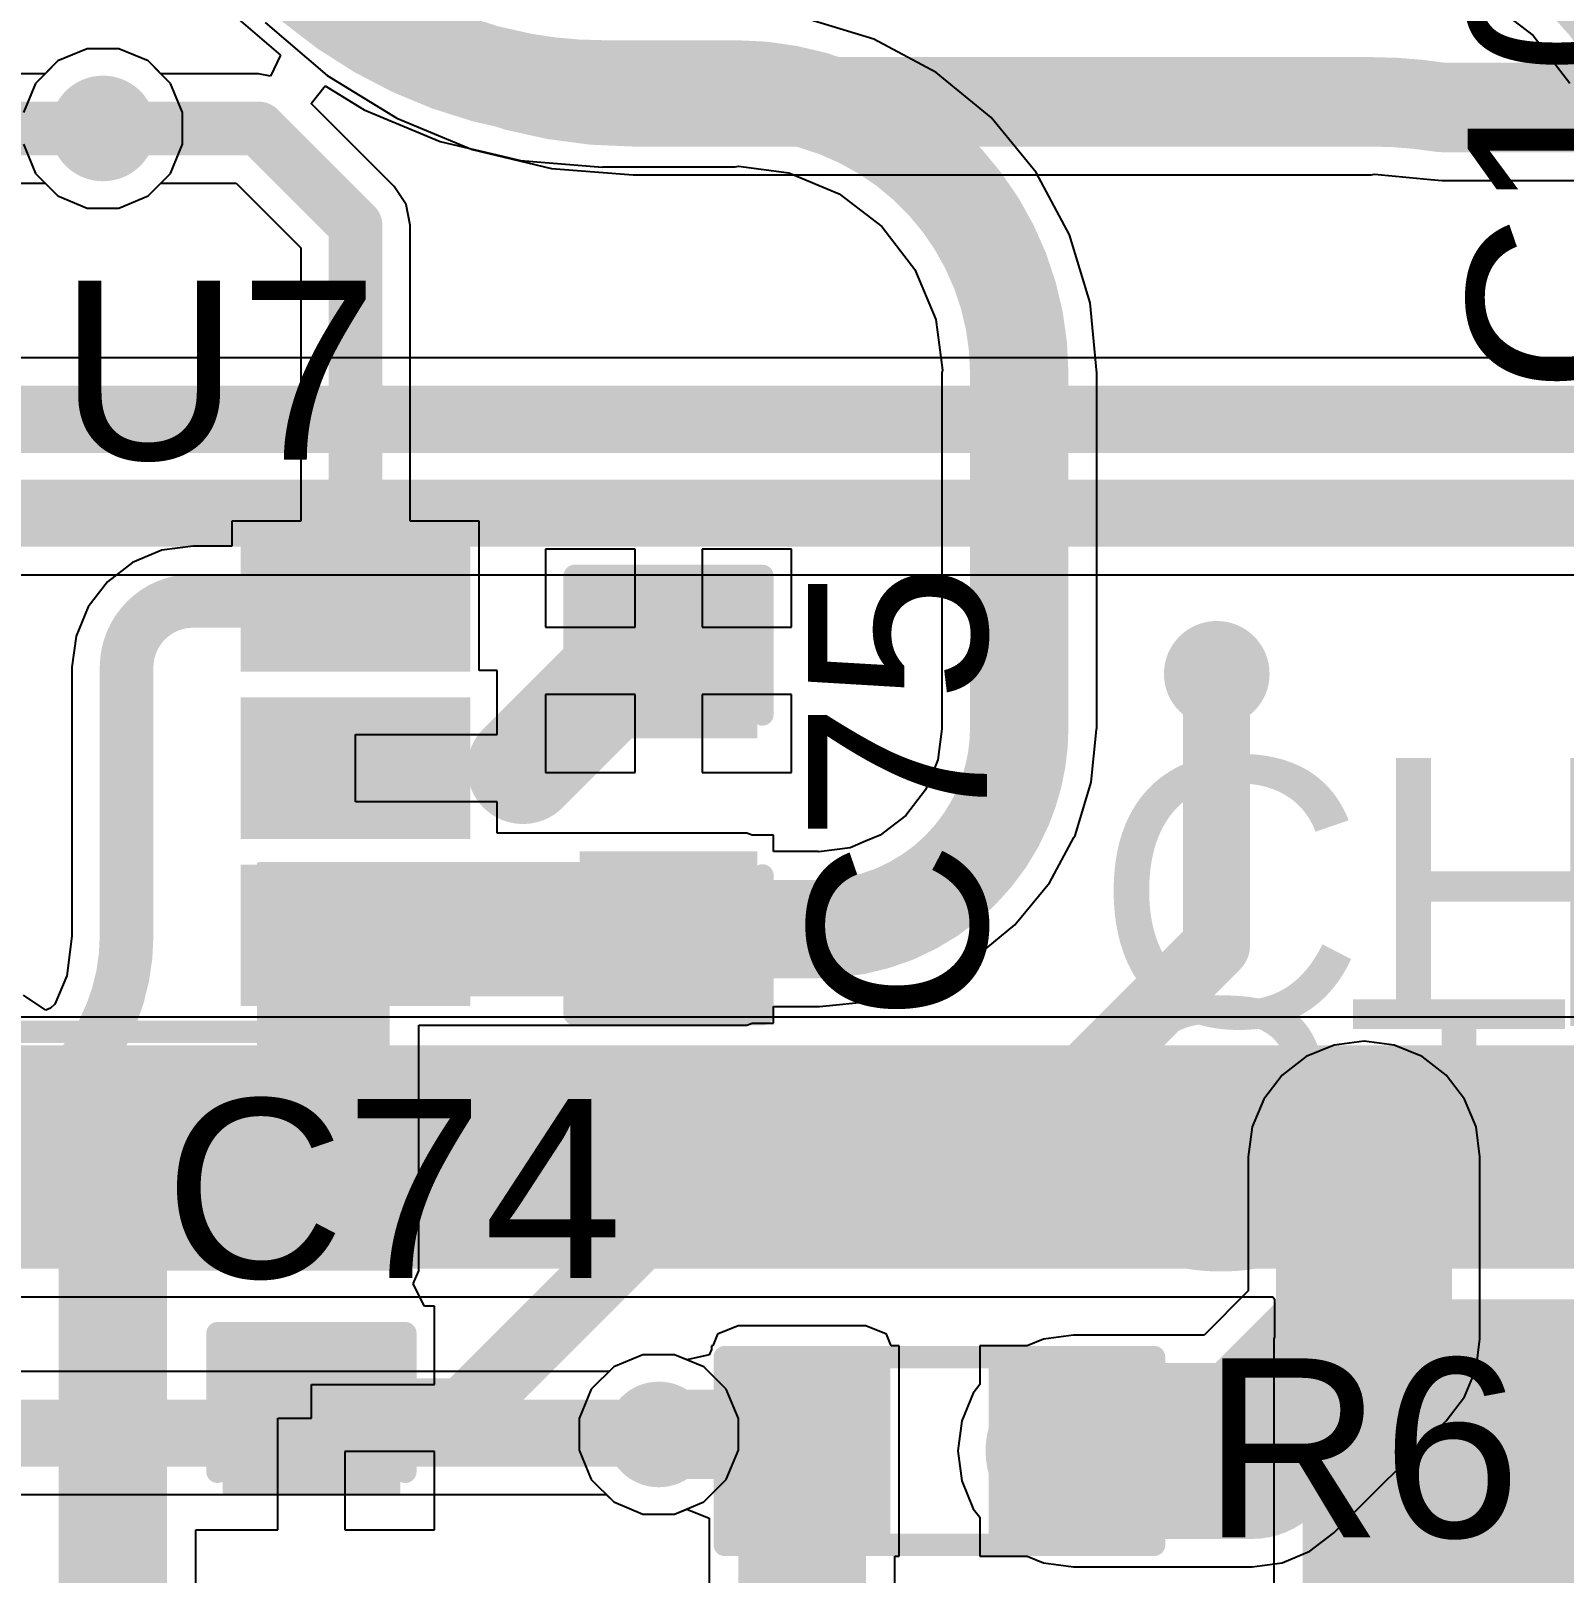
# Model space of a CAD drawing. Header units: millimetres. Extents: x -0.21 to 2.41, y -2.08 to 4.57.
# Drawn here: x 1.2369 to 1.5797, y -1.0121 to -0.6672 of the extents above; entities that cross this region are included whole.
import ezdxf

# ---------------------------------------------------------------- set-up
doc = ezdxf.new("R2010")
doc.units = ezdxf.units.MM
doc.header["$MEASUREMENT"] = 0
for name, color, linetype in [('BottomLayer', 5, 'Continuous'), ('TopLayer', 1, 'Continuous'), ('TopOverlay', 2, 'Continuous'), ('TopPaste', 8, 'Continuous'), ('TopSolder', 216, 'Continuous'), ('ViaHoleLayer', 16, 'Continuous')]:
    doc.layers.add(name, color=color, linetype=linetype)
doc.styles.add('Arial', font='', dxfattribs={"height": 0.2})
doc.styles.get('Arial').set_extended_font_data('Arial')

# ---------------------------------------------------------------- blocks, each defined once
blk = doc.blocks.new('R___0603_56')
at = {"layer": 'TopLayer'}
for points in [[(-0.0150001, 0.0174999), (-0.0150001, -0.0175001), (-0.0450001, -0.0175001), (-0.0450001, 0.0174999)], [(0.0450001, 0.0175001), (0.0450001, -0.0174999), (0.0150001, -0.0174999), (0.0150001, 0.0175001)]]:
    blk.add_hatch(color=1, dxfattribs=at).paths.add_polyline_path(points)
at = {"layer": 'TopPaste'}
for points in [[(-0.0150001, 0.0174999), (-0.0150001, -0.0175001), (-0.0450001, -0.0175001), (-0.0450001, 0.0174999)], [(0.0450001, 0.0175001), (0.0450001, -0.0174999), (0.0150001, -0.0174999), (0.0150001, 0.0175001)]]:
    blk.add_hatch(color=8, dxfattribs=at).paths.add_polyline_path(points)
at = {"layer": 'TopSolder'}
for points in [[(-0.0110001, 0.0214999), (-0.0110001, -0.0215001), (-0.0490001, -0.0215001), (-0.0490001, 0.0214999)], [(0.0490001, 0.0215001), (0.0490001, -0.0214999), (0.0110001, -0.0214999), (0.0110001, 0.0215001)]]:
    blk.add_hatch(color=216, dxfattribs=at).paths.add_polyline_path(points)
at = {"layer": 'TopOverlay', "const_width": 0.005}
for points in [[(-0.0479999, -0.021), (-0.048, 0.021)], [(0.0479999, 0.021), (-0.048, 0.021)], [(0.048, -0.021), (0.0479999, 0.021)], [(0.048, -0.021), (-0.0479999, -0.021)]]:
    blk.add_lwpolyline(points, dxfattribs=at)
at = {"layer": 'TopOverlay', "const_width": 0.0025}
for points in [[(-0.04925, 0.021, 1), (-0.04675, 0.021, 1)], [(-0.04925, 0.021, 1), (-0.04675, 0.021, 1)], [(0.0467499, 0.021, 1), (0.0492499, 0.021, 1)], [(0.0467499, 0.021, 1), (0.0492499, 0.021, 1)], [(-0.0492499, -0.021, 1), (-0.0467499, -0.021, 1)], [(-0.0492499, -0.021, 1), (-0.0467499, -0.021, 1)], [(0.04675, -0.021, 1), (0.04925, -0.021, 1)], [(0.04675, -0.021, 1), (0.04925, -0.021, 1)]]:
    blk.add_lwpolyline(points, format="xyb", close=True, dxfattribs=at)
blk = doc.blocks.new('SOT_23_5_76')
at = {"layer": 'TopLayer'}
for points in [[(-0.07283465, 0.0492126), (-0.02952755, 0.0492126), (-0.02952755, 0.0255906), (-0.07283465, 0.0255906)], [(0.02952755, 0.0492126), (0.07283465, 0.0492126), (0.07283465, 0.0255906), (0.02952755, 0.0255906)], [(-0.07283465, 0.011811), (-0.02952755, 0.011811), (-0.02952755, -0.011811), (-0.07283465, -0.011811)], [(-0.07283465, -0.0255906), (-0.02952755, -0.0255906), (-0.02952755, -0.0492126), (-0.07283465, -0.0492126)], [(0.02952755, -0.0255906), (0.07283465, -0.0255906), (0.07283465, -0.0492126), (0.02952755, -0.0492126)]]:
    blk.add_hatch(color=1, dxfattribs=at).paths.add_polyline_path(points)
at = {"layer": 'TopPaste'}
for points in [[(-0.07283465, 0.0492126), (-0.02952755, 0.0492126), (-0.02952755, 0.0255906), (-0.07283465, 0.0255906)], [(0.02952755, 0.0492126), (0.07283465, 0.0492126), (0.07283465, 0.0255906), (0.02952755, 0.0255906)], [(-0.07283465, 0.011811), (-0.02952755, 0.011811), (-0.02952755, -0.011811), (-0.07283465, -0.011811)], [(-0.07283465, -0.0255906), (-0.02952755, -0.0255906), (-0.02952755, -0.0492126), (-0.07283465, -0.0492126)], [(0.02952755, -0.0255906), (0.07283465, -0.0255906), (0.07283465, -0.0492126), (0.02952755, -0.0492126)]]:
    blk.add_hatch(color=8, dxfattribs=at).paths.add_polyline_path(points)
at = {"layer": 'TopSolder'}
for points in [[(-0.07683465, 0.0532126), (-0.02552755, 0.0532126), (-0.02552755, 0.0215906), (-0.07683465, 0.0215906)], [(0.02552755, 0.0532126), (0.07683465, 0.0532126), (0.07683465, 0.0215906), (0.02552755, 0.0215906)], [(-0.07683465, 0.015811), (-0.02552755, 0.015811), (-0.02552755, -0.015811), (-0.07683465, -0.015811)], [(-0.07683465, -0.0215906), (-0.02552755, -0.0215906), (-0.02552755, -0.0532126), (-0.07683465, -0.0532126)], [(0.02552755, -0.0215906), (0.07683465, -0.0215906), (0.07683465, -0.0532126), (0.02552755, -0.0532126)]]:
    blk.add_hatch(color=216, dxfattribs=at).paths.add_polyline_path(points)
at = {"layer": 'TopOverlay', "const_width": 0.005}
for points in [[(0.0343936, 0.059), (-0.0346064, 0.059)], [(-0.0346064, 0.059), (-0.0346064, 0.055063)], [(0.0343936, 0.059), (0.0343936, 0.055063)], [(-0.079, 0.037), (-0.084, 0.042)], [(-0.084, 0.042), (-0.084, 0.032)], [(-0.079, 0.037), (-0.084, 0.032)], [(0.0346457, 0.0173228), (0.0346457, -0.0164567)], [(-0.0346064, -0.055063), (-0.0346064, -0.059)], [(0.0343936, -0.055063), (0.0343936, -0.059)], [(0.0343936, -0.059), (-0.0346064, -0.059)]]:
    blk.add_lwpolyline(points, dxfattribs=at)
at = {"layer": 'TopOverlay', "const_width": 0.0025}
for points in [[(-0.0358564, 0.059, 1), (-0.0333564, 0.059, 1)], [(-0.0358564, 0.059, 1), (-0.0333564, 0.059, 1)], [(0.0331436, 0.059, 1), (0.0356436, 0.059, 1)], [(0.0331436, 0.059, 1), (0.0356436, 0.059, 1)], [(-0.0358564, 0.055063, 1), (-0.0333564, 0.055063, 1)], [(0.0331436, 0.055063, 1), (0.0356436, 0.055063, 1)], [(-0.08525, 0.042, 1), (-0.08275, 0.042, 1)], [(-0.08525, 0.042, 1), (-0.08275, 0.042, 1)], [(-0.08025, 0.037, 1), (-0.07775, 0.037, 1)], [(-0.08025, 0.037, 1), (-0.07775, 0.037, 1)], [(-0.08525, 0.032, 1), (-0.08275, 0.032, 1)], [(-0.08525, 0.032, 1), (-0.08275, 0.032, 1)], [(0.0333957, 0.0173228, 1), (0.0358957, 0.0173228, 1)], [(0.0333957, -0.0164567, 1), (0.0358957, -0.0164567, 1)], [(-0.0358564, -0.055063, 1), (-0.0333564, -0.055063, 1)], [(0.0331436, -0.055063, 1), (0.0356436, -0.055063, 1)], [(-0.0358564, -0.059, 1), (-0.0333564, -0.059, 1)], [(-0.0358564, -0.059, 1), (-0.0333564, -0.059, 1)], [(0.0331436, -0.059, 1), (0.0356436, -0.059, 1)], [(0.0331436, -0.059, 1), (0.0356436, -0.059, 1)]]:
    blk.add_lwpolyline(points, format="xyb", close=True, dxfattribs=at)
blk = doc.blocks.new('C___0603_99')
at = {"layer": 'TopLayer'}
for points in [[(-0.015, 0.0175), (-0.015, -0.0175), (-0.045, -0.0175), (-0.045, 0.0175)], [(0.045, 0.0175), (0.045, -0.0175), (0.015, -0.0175), (0.015, 0.0175)]]:
    blk.add_hatch(color=1, dxfattribs=at).paths.add_polyline_path(points)
at = {"layer": 'TopPaste'}
for points in [[(-0.015, 0.0175), (-0.015, -0.0175), (-0.045, -0.0175), (-0.045, 0.0175)], [(0.045, 0.0175), (0.045, -0.0175), (0.015, -0.0175), (0.015, 0.0175)]]:
    blk.add_hatch(color=8, dxfattribs=at).paths.add_polyline_path(points)
at = {"layer": 'TopSolder'}
for points in [[(-0.0126378, 0.0198622), (-0.0126378, -0.0198622), (-0.0473622, -0.0198622), (-0.0473622, 0.0198622)], [(0.0473622, 0.0198622), (0.0473622, -0.0198622), (0.0126378, -0.0198622), (0.0126378, 0.0198622)]]:
    blk.add_hatch(color=216, dxfattribs=at).paths.add_polyline_path(points)
at = {"layer": 'TopOverlay', "const_width": 0.005}
for points in [[(-0.049, -0.021), (-0.049, 0.021)], [(-0.018, 0.021), (-0.049, 0.021)], [(0.049, 0.021), (0.018, 0.021)], [(0.049, -0.021), (0.049, 0.021)], [(-0.018, -0.021), (-0.049, -0.021)], [(0.049, -0.021), (0.018, -0.021)]]:
    blk.add_lwpolyline(points, dxfattribs=at)
at = {"layer": 'TopOverlay', "const_width": 0.0025}
for points in [[(-0.05025, 0.021, 1), (-0.04775, 0.021, 1)], [(-0.05025, 0.021, 1), (-0.04775, 0.021, 1)], [(-0.01925, 0.021, 1), (-0.01675, 0.021, 1)], [(0.01675, 0.021, 1), (0.01925, 0.021, 1)], [(0.04775, 0.021, 1), (0.05025, 0.021, 1)], [(0.04775, 0.021, 1), (0.05025, 0.021, 1)], [(-0.05025, -0.021, 1), (-0.04775, -0.021, 1)], [(-0.05025, -0.021, 1), (-0.04775, -0.021, 1)], [(-0.01925, -0.021, 1), (-0.01675, -0.021, 1)], [(0.01675, -0.021, 1), (0.01925, -0.021, 1)], [(0.04775, -0.021, 1), (0.05025, -0.021, 1)], [(0.04775, -0.021, 1), (0.05025, -0.021, 1)]]:
    blk.add_lwpolyline(points, format="xyb", close=True, dxfattribs=at)
blk = doc.blocks.new('C___0603_100')
at = {"layer": 'TopLayer'}
for points in [[(-0.0150001, 0.0174999), (-0.0150001, -0.0175001), (-0.0450001, -0.0175001), (-0.0450001, 0.0174999)], [(0.0450001, 0.0175001), (0.0450001, -0.0174999), (0.0150001, -0.0174999), (0.0150001, 0.0175001)]]:
    blk.add_hatch(color=1, dxfattribs=at).paths.add_polyline_path(points)
at = {"layer": 'TopPaste'}
for points in [[(-0.0150001, 0.0174999), (-0.0150001, -0.0175001), (-0.0450001, -0.0175001), (-0.0450001, 0.0174999)], [(0.0450001, 0.0175001), (0.0450001, -0.0174999), (0.0150001, -0.0174999), (0.0150001, 0.0175001)]]:
    blk.add_hatch(color=8, dxfattribs=at).paths.add_polyline_path(points)
at = {"layer": 'TopSolder'}
for points in [[(-0.0126379, 0.0198621), (-0.0126379, -0.0198623), (-0.0473623, -0.0198623), (-0.0473623, 0.0198621)], [(0.0473623, 0.0198623), (0.0473623, -0.0198621), (0.0126379, -0.0198621), (0.0126379, 0.0198623)]]:
    blk.add_hatch(color=216, dxfattribs=at).paths.add_polyline_path(points)
at = {"layer": 'TopOverlay', "const_width": 0.005}
for points in [[(-0.049, -0.0210001), (-0.0489999, 0.021)], [(-0.0179999, 0.021), (-0.0489999, 0.021)], [(0.018, 0.021), (0.049, 0.0210001)], [(0.0489999, -0.021), (0.049, 0.0210001)], [(-0.049, -0.0210001), (-0.018, -0.021)], [(0.0489999, -0.021), (0.0179999, -0.021)]]:
    blk.add_lwpolyline(points, dxfattribs=at)
at = {"layer": 'TopOverlay', "const_width": 0.0025}
for points in [[(-0.0502499, 0.021, 1), (-0.0477499, 0.021, 1)], [(-0.0502499, 0.021, 1), (-0.0477499, 0.021, 1)], [(-0.0192499, 0.021, 1), (-0.0167499, 0.021, 1)], [(0.01675, 0.021, 1), (0.01925, 0.021, 1)], [(0.04775, 0.0210001, 1), (0.05025, 0.0210001, 1)], [(0.04775, 0.0210001, 1), (0.05025, 0.0210001, 1)], [(-0.05025, -0.0210001, 1), (-0.04775, -0.0210001, 1)], [(-0.05025, -0.0210001, 1), (-0.04775, -0.0210001, 1)], [(-0.01925, -0.021, 1), (-0.01675, -0.021, 1)], [(0.0167499, -0.021, 1), (0.0192499, -0.021, 1)], [(0.0477499, -0.021, 1), (0.0502499, -0.021, 1)], [(0.0477499, -0.021, 1), (0.0502499, -0.021, 1)]]:
    blk.add_lwpolyline(points, format="xyb", close=True, dxfattribs=at)

msp = doc.modelspace()

# ---------------------------------------------------------------- hatches: boundary and pattern name
at = {"layer": 'BottomLayer'}
h = msp.add_hatch(color=5, dxfattribs=at)
edge = h.paths.add_edge_path()
edge.add_arc((1.253, -0.689), 0.011811, 0, 360)
h = msp.add_hatch(color=5, dxfattribs=at)
edge = h.paths.add_edge_path()
edge.add_arc((1.5020467, -0.8109533), 0.011811, 0, 360)
h = msp.add_hatch(color=5, dxfattribs=at)
edge = h.paths.add_edge_path()
edge.add_arc((1.3469215, -0.8320467), 0.011811, 0, 360)
h = msp.add_hatch(color=5, dxfattribs=at)
edge = h.paths.add_edge_path()
edge.add_arc((1.535, -0.919), 0.011811, 0, 360)
for points in [[(1.5214712, -0.9508334), (1.5214712, -0.9963482), (1.8072992, -0.9963482), (1.8072992, -0.9508334)], [(1.6253309, -0.959678), (1.5212721, -0.959678), (1.5212721, -1.1650466), (1.6253309, -1.1650466)]]:
    msp.add_hatch(color=5, dxfattribs=at).paths.add_polyline_path(points)
h = msp.add_hatch(color=5, dxfattribs=at)
edge = h.paths.add_edge_path()
edge.add_arc((1.3772784, -0.9810467), 0.011811, 0, 360)
at = {"layer": 'TopLayer'}
h = msp.add_hatch(color=1, dxfattribs=at)
edge = h.paths.add_edge_path()
edge.add_arc((1.253, -0.689), 0.011811, 0, 360)
h = msp.add_hatch(color=1, dxfattribs=at)
edge = h.paths.add_edge_path()
edge.add_arc((1.5020467, -0.8109533), 0.011811, 0, 360)
h = msp.add_hatch(color=1, dxfattribs=at)
edge = h.paths.add_edge_path()
edge.add_arc((1.3469215, -0.8320467), 0.011811, 0, 360)
for points in [[(1.2874559, -0.9444483), (1.3171069, -0.9444483), (1.3171069, -0.8531925), (1.2874559, -0.8531925)], [(1.2878059, -0.8830467), (1.3969595, -0.8830467), (1.3969595, -0.8530467), (1.2878059, -0.8530467)], [(1.2431107, -0.9444483), (1.3171069, -0.9444483), (1.3171069, -0.9200001), (1.2431107, -0.9200001)], [(1.2431107, -1.0523986), (1.2672735, -1.0523986), (1.2672735, -0.9270468), (1.2431107, -0.9270468)], [(1.3950307, -1.0352999), (1.4236011, -1.0352999), (1.4236011, -0.9632359), (1.3950307, -0.9632359)]]:
    msp.add_hatch(color=1, dxfattribs=at).paths.add_polyline_path(points)
h = msp.add_hatch(color=1, dxfattribs=at)
edge = h.paths.add_edge_path()
edge.add_arc((1.535, -0.919), 0.011811, 0, 360)
h = msp.add_hatch(color=1, dxfattribs=at)
edge = h.paths.add_edge_path()
edge.add_arc((1.3772784, -0.9810467), 0.011811, 0, 360)
at = {"layer": 'ViaHoleLayer'}
h = msp.add_hatch(color=16, dxfattribs=at)
edge = h.paths.add_edge_path()
edge.add_arc((1.253, -0.689), 0.0059055, 0, 360)
h = msp.add_hatch(color=16, dxfattribs=at)
edge = h.paths.add_edge_path()
edge.add_arc((1.5020467, -0.8109533), 0.0059055, 0, 360)
h = msp.add_hatch(color=16, dxfattribs=at)
edge = h.paths.add_edge_path()
edge.add_arc((1.3469215, -0.8320467), 0.0059055, 0, 360)
h = msp.add_hatch(color=16, dxfattribs=at)
edge = h.paths.add_edge_path()
edge.add_arc((1.535, -0.919), 0.0059055, 0, 360)
h = msp.add_hatch(color=16, dxfattribs=at)
edge = h.paths.add_edge_path()
edge.add_arc((1.3772784, -0.9810467), 0.0059055, 0, 360)

# ---------------------------------------------------------------- linework, layer by layer
at = {"layer": 'BottomLayer'}
for p, q in [((1.2892436, -0.6653247), (1.3031277, -0.6771829)), ((1.2494572, -0.671189), (1.2429109, -0.6739006)), ((1.2565428, -0.671189), (1.2494572, -0.671189)), ((1.2630891, -0.6739006), (1.2565428, -0.671189)), ((1.2429109, -0.6739006), (1.2400466, -0.6767649)), ((1.2680994, -0.6789109), (1.2630891, -0.6739006)), ((1.2400466, -0.6767649), (1.0350211, -0.6767649)), ((1.270811, -0.6854572), (1.2680994, -0.6789109)), ((1.3031277, -0.6771829), (1.3186959, -0.6867231)), ((1.270811, -0.6925428), (1.270811, -0.6854572)), ((1.3186959, -0.6867231), (1.3355648, -0.6937104)), ((1.2680994, -0.6990891), (1.270811, -0.6925428)), ((1.3355648, -0.6937104), (1.3533191, -0.6979728)), ((1.2630891, -0.7040994), (1.2680994, -0.6990891)), ((1.3533191, -0.6979728), (1.3715216, -0.6994054)), ((1.3715216, -0.6994054), (1.3715216, -0.6993602)), ((1.3715216, -0.6993602), (1.5365711, -0.6993602)), ((1.5365711, -0.6993602), (1.5373024, -0.6992147)), ((1.5373024, -0.6992147), (1.5498476, -0.7004504)), ((1.0299532, -0.7012351), (1.2400466, -0.7012351)), ((1.2400466, -0.7012351), (1.2429109, -0.7040994)), ((1.5498476, -0.7004504), (1.5498477, -0.7004506)), ((1.5498477, -0.7004506), (1.5524414, -0.7006277)), ((1.5524414, -0.7006277), (1.554638, -0.7006276)), ((1.554638, -0.7006276), (1.7433374, -0.7006276)), ((1.2429109, -0.7040994), (1.2494572, -0.706811)), ((1.2494572, -0.706811), (1.2565428, -0.706811)), ((1.2565428, -0.706811), (1.2630891, -0.7040994)), ((1.7195769, -0.7402822), (0.7057481, -0.7402822)), ((0.6862575, -0.7888112), (1.7328544, -0.7888112)), ((1.7222057, -0.8877325), (1.1305509, -0.8877325)), ((1.1176003, -0.9502675), (1.5145986, -0.9502675)), ((1.5145986, -0.9502675), (1.5149768, -0.9508335)), ((1.5149768, -0.9508335), (1.5149768, -0.9591973)), ((1.5149768, -0.9591973), (1.5147777, -0.959678)), ((1.5147777, -0.959678), (1.5147777, -1.1107509)), ((1.3737356, -0.9632357), (1.3671893, -0.9659473)), ((1.3808212, -0.9632357), (1.3737356, -0.9632357)), ((1.3873675, -0.9659473), (1.3808212, -0.9632357)), ((1.3661653, -0.9669713), (1.1326795, -0.9669713)), ((1.3671893, -0.9659473), (1.3661653, -0.9669713)), ((1.3923778, -0.9709576), (1.3873675, -0.9659473)), ((1.3950894, -0.9775039), (1.3923778, -0.9709576)), ((1.3950894, -0.9845895), (1.3950894, -0.9775039)), ((1.3923778, -0.9911358), (1.3950894, -0.9845895)), ((1.3873675, -0.9961461), (1.3923778, -0.9911358)), ((1.1326795, -0.9945003), (1.3655435, -0.9945003)), ((1.3655435, -0.9945003), (1.3671893, -0.9961461)), ((1.3671893, -0.9961461), (1.3737356, -0.9988577)), ((1.3808212, -0.9988577), (1.3873675, -0.9961461)), ((1.3737356, -0.9988577), (1.3808212, -0.9988577))]:
    msp.add_line(p, q, dxfattribs=at)
at = {"layer": 'BottomLayer', "const_width": 0.02}
for points in [[(1.3715216, -0.6830467, -0.198912367379658), (1.3008109, -0.6537574)], [(1.5365711, -0.6830467, -0.0398658960249356), (1.5524416, -0.6843141)]]:
    msp.add_lwpolyline(points, format="xyb", dxfattribs=at)
at = {"layer": 'BottomLayer'}
for points, const_width in [([(1.3715216, -0.6830467), (1.5365711, -0.6830467)], 0.02), ([(1.5524414, -0.6843141), (1.5524416, -0.6843141)], 0.02), ([(1.5524416, -0.6843141), (1.7433374, -0.6843141)], 0.02), ([(1.0299532, -0.689), (1.253, -0.689)], 0.012), ([(0.7000467, -0.7540467), (1.7252784, -0.7540467)], 0.015), ([(0.686257, -0.7750467), (1.7442784, -0.7750467)], 0.015), ([(1.1175995, -0.919), (1.535, -0.919)], 0.05), ([(1.535, -0.919), (1.7351572, -0.919)], 0.05), ([(1.1326795, -0.9807358), (1.3769675, -0.9807358)], 0.015), ([(1.3769675, -0.9807358), (1.3772784, -0.9810467)], 0.015)]:
    msp.add_lwpolyline(points, dxfattribs=dict(at, const_width=const_width))
for points, const_width in [([(1.3665216, -0.6830467, 1), (1.3765216, -0.6830467, 1)], 0.01), ([(1.3665216, -0.6830467, 1), (1.3765216, -0.6830467, 1)], 0.01), ([(1.5315711, -0.6830467, 1), (1.5415711, -0.6830467, 1)], 0.01), ([(1.5315711, -0.6830467, 1), (1.5415711, -0.6830467, 1)], 0.01), ([(1.5474414, -0.6843141, 1), (1.5574414, -0.6843141, 1)], 0.01), ([(1.5474416, -0.6843141, 1), (1.5574416, -0.6843141, 1)], 0.01), ([(1.5474416, -0.6843141, 1), (1.5574416, -0.6843141, 1)], 0.01), ([(1.5474416, -0.6843141, 1), (1.5574416, -0.6843141, 1)], 0.01), ([(1.25, -0.689, 1), (1.256, -0.689, 1)], 0.006), ([(1.5225, -0.919, 1), (1.5475, -0.919, 1)], 0.025), ([(1.5225, -0.919, 1), (1.5475, -0.919, 1)], 0.025), ([(1.3732175, -0.9807358, 1), (1.3807175, -0.9807358, 1)], 0.0075), ([(1.3732175, -0.9807358, 1), (1.3807175, -0.9807358, 1)], 0.0075), ([(1.3735284, -0.9810467, 1), (1.3810284, -0.9810467, 1)], 0.0075)]:
    msp.add_lwpolyline(points, format="xyb", close=True, dxfattribs=dict(at, const_width=const_width))
at = {"layer": 'TopLayer'}
for p, q in [((1.5621438, -0.6600177), (1.5728295, -0.6682172)), ((1.2817002, -0.6632534), (1.2926881, -0.672638)), ((1.4253372, -0.6690333), (1.4101646, -0.6644307)), ((1.4393205, -0.6765075), (1.4253372, -0.6690333)), ((1.5728295, -0.6682172), (1.581029, -0.6789029)), ((1.2494572, -0.671189), (1.2429109, -0.6739006)), ((1.2565428, -0.671189), (1.2494572, -0.671189)), ((1.2630891, -0.6739006), (1.2565428, -0.671189)), ((1.2429109, -0.6739006), (1.2379006, -0.6789109)), ((1.2659534, -0.6767649), (1.2630891, -0.6739006)), ((1.2926881, -0.672638), (1.290433, -0.6772874)), ((1.2379006, -0.6789109), (1.235189, -0.6854572)), ((1.287806, -0.6767649), (1.2659534, -0.6767649)), ((1.290433, -0.6772874), (1.287806, -0.6767649)), ((1.4515769, -0.686566), (1.4393205, -0.6765075)), ((1.2995339, -0.6834249), (1.302651, -0.6794709)), ((1.302651, -0.6794709), (1.3114064, -0.6848362)), ((1.318111, -0.702002), (1.2995339, -0.6834249)), ((1.3114064, -0.6848362), (1.3284207, -0.6918838)), ((1.4616354, -0.6988224), (1.4515769, -0.686566)), ((1.235189, -0.6925428), (1.2379006, -0.6990891)), ((1.3284207, -0.6918838), (1.3438675, -0.6955922)), ((1.3438675, -0.6955922), (1.3463281, -0.696183)), ((1.3463281, -0.696183), (1.3646875, -0.6976279)), ((1.2379006, -0.6990891), (1.2429109, -0.7040994)), ((1.3646875, -0.6976279), (1.3646875, -0.6975991)), ((1.3646875, -0.6975991), (1.3943855, -0.6975991)), ((1.3943855, -0.6975991), (1.395081, -0.6974608)), ((1.395081, -0.6974608), (1.4063916, -0.6989498)), ((1.4063916, -0.6989498), (1.4175796, -0.703584)), ((1.4691096, -0.7128057), (1.4616354, -0.6988224)), ((1.2630891, -0.7040994), (1.2659534, -0.7012351)), ((1.2659534, -0.7012351), (1.2827381, -0.7012351)), ((1.2827381, -0.7012351), (1.2972244, -0.7157214)), ((1.3207633, -0.7059713), (1.318111, -0.702002)), ((1.2429109, -0.7040994), (1.2494572, -0.706811)), ((1.2494572, -0.706811), (1.2565428, -0.706811)), ((1.2565428, -0.706811), (1.2630891, -0.7040994)), ((1.3216946, -0.7106535), (1.3207633, -0.7059713)), ((1.4175796, -0.703584), (1.4271869, -0.710956)), ((1.3216946, -0.7768341), (1.3216946, -0.7106535)), ((1.4271869, -0.710956), (1.4345589, -0.7205633)), ((1.4737122, -0.7279783), (1.4691096, -0.7128057)), ((1.2972244, -0.7157214), (1.2972244, -0.7768341)), ((1.4345589, -0.7205633), (1.4391931, -0.7317513)), ((1.4752663, -0.7437574), (1.4737122, -0.7279783)), ((1.4391931, -0.7317513), (1.4406821, -0.7430619)), ((1.4406821, -0.7430619), (1.4405438, -0.7437574)), ((1.4405438, -0.7437574), (1.4405438, -0.8230467)), ((1.4752098, -0.8230467), (1.4752098, -0.7437574)), ((1.4752098, -0.7437574), (1.4752663, -0.7437574)), ((1.2972244, -0.7768341), (1.281806, -0.7768341)), ((1.281806, -0.7768341), (1.281806, -0.78241)), ((1.337113, -0.7768341), (1.3216946, -0.7768341)), ((1.337113, -0.8102357), (1.337113, -0.7768341)), ((1.2731283, -0.7824189), (1.2661502, -0.7833376)), ((1.2731729, -0.78241), (1.2731283, -0.7824189)), ((1.281806, -0.78241), (1.2731729, -0.78241)), ((1.259606, -0.7860482), (1.2539865, -0.7903603)), ((1.2661502, -0.7833376), (1.259606, -0.7860482)), ((1.3719597, -0.7830467), (1.3519595, -0.7830467)), ((1.3519595, -0.7830467), (1.3519595, -0.8005469)), ((1.3719597, -0.8005469), (1.3719597, -0.7830467)), ((1.4069595, -0.7830467), (1.3869597, -0.7830467)), ((1.3869597, -0.7830467), (1.3869597, -0.8005469)), ((1.4069595, -0.8005469), (1.4069595, -0.7830467)), ((1.2539865, -0.7903603), (1.2496744, -0.7959798)), ((1.2496744, -0.7959798), (1.2469638, -0.802524)), ((1.2469638, -0.802524), (1.2460451, -0.8095021)), ((1.3519595, -0.8005469), (1.3719597, -0.8005469)), ((1.3869597, -0.8005469), (1.4069595, -0.8005469)), ((1.2460451, -0.8095021), (1.2460362, -0.8095467)), ((1.2460362, -0.8095467), (1.2460362, -0.8695363)), ((1.341113, -0.8102357), (1.337113, -0.8102357)), ((1.341113, -0.8245469), (1.341113, -0.8102357)), ((1.3719597, -0.8155469), (1.3519595, -0.8155469)), ((1.3519595, -0.8155469), (1.3519595, -0.8330467)), ((1.3719597, -0.8330467), (1.3719597, -0.8155469)), ((1.4069595, -0.8155469), (1.3869597, -0.8155469)), ((1.3869597, -0.8155469), (1.3869597, -0.8330467)), ((1.4069595, -0.8330467), (1.4069595, -0.8155469)), ((1.4405861, -0.8232594), (1.439669, -0.8302256)), ((1.4405438, -0.8230467), (1.4405861, -0.8232594)), ((1.4739797, -0.8352008), (1.4751444, -0.8233753)), ((1.4751444, -0.8233753), (1.4752098, -0.8230467)), ((1.3094597, -0.8395469), (1.3094597, -0.8245469)), ((1.3094597, -0.8245469), (1.341113, -0.8245469)), ((1.439669, -0.8302256), (1.4382374, -0.833682)), ((1.3519595, -0.8330467), (1.3719597, -0.8330467)), ((1.3869597, -0.8330467), (1.4069595, -0.8330467)), ((1.4382374, -0.833682), (1.436898, -0.8369154)), ((1.436898, -0.8369154), (1.43249, -0.8426599)), ((1.4704345, -0.8468879), (1.4739797, -0.8352008)), ((1.341113, -0.8395469), (1.3094597, -0.8395469)), ((1.341113, -0.8465523), (1.341113, -0.8395469)), ((1.43249, -0.8426599), (1.4267454, -0.8470679)), ((1.3969595, -0.8465523), (1.341113, -0.8465523)), ((1.3981531, -0.8470467), (1.3969595, -0.8465523)), ((1.4029595, -0.8470467), (1.3981531, -0.8470467)), ((1.4029595, -0.8507137), (1.4029595, -0.8470467)), ((1.4235121, -0.8484073), (1.4200557, -0.8498389)), ((1.4267454, -0.8470679), (1.4235121, -0.8484073)), ((1.4646774, -0.8576587), (1.4700956, -0.8475219)), ((1.4700956, -0.8475219), (1.470389, -0.8470828)), ((1.470389, -0.8470828), (1.4704238, -0.846908)), ((1.4704238, -0.846908), (1.4704345, -0.8468879)), ((1.4128768, -0.8507137), (1.4029595, -0.8507137)), ((1.4130895, -0.850756), (1.4128768, -0.8507137)), ((1.4200557, -0.8498389), (1.4130895, -0.850756)), ((1.4569296, -0.8670995), (1.4646774, -0.8576587)), ((1.4474888, -0.8748473), (1.4569296, -0.8670995)), ((1.2460549, -0.8696301), (1.2448886, -0.8784886)), ((1.2460362, -0.8695363), (1.2460549, -0.8696301)), ((1.437352, -0.8802655), (1.4474888, -0.8748473)), ((1.2448886, -0.8784886), (1.2422489, -0.8848613)), ((1.2402454, -0.8861692), (1.2352453, -0.882835)), ((1.4250309, -0.8841496), (1.4352083, -0.8810623)), ((1.4352083, -0.8810623), (1.4361286, -0.8808792)), ((1.4361286, -0.8808792), (1.4363918, -0.8807033)), ((1.4363918, -0.8807033), (1.436718, -0.8806044)), ((1.436718, -0.8806044), (1.4367381, -0.8805937)), ((1.4367381, -0.8805937), (1.4369129, -0.8805589)), ((1.4369129, -0.8805589), (1.437352, -0.8802655)), ((1.2412848, -0.8857364), (1.2402454, -0.8861692)), ((1.2422489, -0.8848613), (1.2412848, -0.8857364)), ((1.4029595, -0.8890467), (1.4029595, -0.8853797)), ((1.4029595, -0.8853797), (1.4128768, -0.8853797)), ((1.4128768, -0.8853797), (1.4132054, -0.8853143)), ((1.4132054, -0.8853143), (1.4250309, -0.8841496)), ((1.3236014, -0.9444483), (1.3236014, -0.8895411)), ((1.3236014, -0.8895411), (1.3969595, -0.8895411)), ((1.3969595, -0.8895411), (1.3981531, -0.8890467)), ((1.3981531, -0.8890467), (1.4029595, -0.8890467)), ((1.535, -0.8930934), (1.5282949, -0.8939761)), ((1.5417051, -0.8939761), (1.535, -0.8930934)), ((1.5220467, -0.8965642), (1.5166813, -0.9006813)), ((1.5282949, -0.8939761), (1.5220467, -0.8965642)), ((1.5479533, -0.8965642), (1.5417051, -0.8939761)), ((1.5533187, -0.9006813), (1.5479533, -0.8965642)), ((1.5166813, -0.9006813), (1.5125642, -0.9060467)), ((1.5574358, -0.9060467), (1.5533187, -0.9006813)), ((1.5125642, -0.9060467), (1.5099761, -0.9122949)), ((1.5600239, -0.9122949), (1.5574358, -0.9060467)), ((1.5099761, -0.9122949), (1.5090934, -0.919)), ((1.5609066, -0.919), (1.5600239, -0.9122949)), ((1.5090934, -0.919), (1.5090934, -0.9489471)), ((1.5609066, -0.959678), (1.5609066, -0.919)), ((1.3223794, -0.9473983), (1.3236014, -0.9444483)), ((1.3248742, -0.9523984), (1.3223794, -0.9473983)), ((1.5090934, -0.9489471), (1.4992115, -0.9588291)), ((1.327107, -0.9523984), (1.3248742, -0.9523984)), ((1.327107, -0.9698984), (1.327107, -0.9523984)), ((1.3904385, -0.9586437), (1.3893647, -0.9612359)), ((1.3950307, -0.9567415), (1.3904385, -0.9586437)), ((1.4236012, -0.9567415), (1.3950307, -0.9567415)), ((1.4281934, -0.9586437), (1.4236012, -0.9567415)), ((1.4292672, -0.9612359), (1.4281934, -0.9586437)), ((1.3890307, -0.9620423), (1.3885363, -0.9632358)), ((1.3893647, -0.9612359), (1.3890307, -0.9612359)), ((1.3890307, -0.9612359), (1.3890307, -0.9620423)), ((1.4310307, -0.9612359), (1.4292672, -0.9612359)), ((1.4310307, -1.0082359), (1.4310307, -0.9612359)), ((1.4596468, -0.9612357), (1.4490309, -0.9612357)), ((1.4490309, -0.9612357), (1.4490309, -0.9699113)), ((1.4633258, -0.9597118), (1.4596468, -0.9612357)), ((1.4700309, -0.9588291), (1.4633258, -0.9597118)), ((1.4992115, -0.9588291), (1.4700309, -0.9588291)), ((1.5600239, -0.9663831), (1.5609066, -0.959678)), ((1.3737356, -0.9632357), (1.3671893, -0.9659473)), ((1.3808212, -0.9632357), (1.3737356, -0.9632357)), ((1.3835363, -0.9643603), (1.3808212, -0.9632357)), ((1.3885363, -0.9632358), (1.3835363, -0.9643603)), ((1.3671893, -0.9659473), (1.362179, -0.9709576)), ((1.5574358, -0.9726314), (1.5600239, -0.9663831)), ((1.2996074, -0.9773984), (1.2996074, -0.9698984)), ((1.2996074, -0.9698984), (1.327107, -0.9698984)), ((1.362179, -0.9709576), (1.3594674, -0.9775039)), ((1.4475951, -0.9717824), (1.445007, -0.9780306)), ((1.4490309, -0.9699113), (1.4475951, -0.9717824)), ((1.5533187, -0.9779968), (1.5574358, -0.9726314)), ((1.2921074, -1.0023984), (1.2921074, -0.9773984)), ((1.2921074, -0.9773984), (1.2996074, -0.9773984)), ((1.3594674, -0.9775039), (1.3594674, -0.9845895)), ((1.445007, -0.9780306), (1.4441243, -0.9847357)), ((1.528261, -1.0030544), (1.5533187, -0.9779968)), ((1.327107, -0.9848984), (1.3071074, -0.9848984)), ((1.3071074, -0.9848984), (1.3071074, -1.0023984)), ((1.327107, -1.0023984), (1.327107, -0.9848984)), ((1.3594674, -0.9845895), (1.362179, -0.9911358)), ((1.4441243, -0.9847357), (1.445007, -0.9914408)), ((1.362179, -0.9911358), (1.3671893, -0.9961461)), ((1.445007, -0.9914408), (1.4475951, -0.997689)), ((1.3671893, -0.9961461), (1.3737356, -0.9988577)), ((1.3737356, -0.9988577), (1.3808212, -0.9988577)), ((1.3808212, -0.9988577), (1.3835363, -0.9977331)), ((1.3835363, -0.9977331), (1.3885363, -0.9997932)), ((1.3885363, -0.9997932), (1.3885363, -1.0352998)), ((1.4475951, -0.997689), (1.4490309, -0.9995601)), ((1.4490309, -0.9995601), (1.4490309, -1.0082357)), ((1.273768, -1.0159042), (1.273768, -1.0023984)), ((1.273768, -1.0023984), (1.2921074, -1.0023984)), ((1.3071074, -1.0023984), (1.327107, -1.0023984)), ((1.5228956, -1.0071715), (1.528261, -1.0030544)), ((1.4300956, -1.0322138), (1.4300956, -1.0082359)), ((1.4300956, -1.0082359), (1.4310307, -1.0082359)), ((1.4490309, -1.0082357), (1.4596468, -1.0082357)), ((1.4596468, -1.0082357), (1.4633258, -1.0097596)), ((1.4633258, -1.0097596), (1.4700309, -1.0106423)), ((1.5099423, -1.0106423), (1.5166474, -1.0097596)), ((1.5166474, -1.0097596), (1.5228956, -1.0071715)), ((1.4700309, -1.0106423), (1.5099423, -1.0106423))]:
    msp.add_line(p, q, dxfattribs=at)
for points, const_width in [([(1.5363462, -0.6370467, -0.4142135623730951), (1.604, -0.7047005)], 0.02), ([(1.3469215, -0.6786753, -0.1528720550203429), (1.2939768, -0.6509768)], 0.022), ([(1.3646875, -0.6802661, -0.0446816270816792), (1.3469215, -0.6786753)], 0.022), ([(1.3943855, -0.6802661, -0.4142135623730951), (1.4578768, -0.7437574)], 0.022), ([(1.2582713, -0.8095467, -0.4142135623730951), (1.2731729, -0.7946451)], 0.012), ([(1.4578768, -0.8230467, -0.0995988336710278), (1.4543754, -0.8404497)], 0.022), ([(1.4543754, -0.8404497, -0.1966332320950729), (1.4302798, -0.8645453)], 0.022), ([(1.4294955, -0.8648656, -0.0948477195956639), (1.4128768, -0.8680467)], 0.022), ([(1.4302798, -0.8645453, -0.0047066516445595), (1.4294955, -0.8648656)], 0.022), ([(1.2582713, -0.8695363, -0.1205879629201335), (1.2529827, -0.8911457)], 0.012), ([(1.2529827, -0.8911457, -0.0873292421608591), (1.2431107, -0.9040179)], 0.012), ([(1.2431107, -0.9040179, -0.1877426301621159), (1.2114783, -0.9163293)], 0.012)]:
    msp.add_lwpolyline(points, format="xyb", dxfattribs=dict(at, const_width=const_width))
for points, const_width in [([(1.3414215, -0.6786753, 1), (1.3524215, -0.6786753, 1)], 0.011), ([(1.3414215, -0.6786753, 1), (1.3524215, -0.6786753, 1)], 0.011), ([(1.3591875, -0.6802661, 1), (1.3701875, -0.6802661, 1)], 0.011), ([(1.3591875, -0.6802661, 1), (1.3701875, -0.6802661, 1)], 0.011), ([(1.3888855, -0.6802661, 1), (1.3998855, -0.6802661, 1)], 0.011), ([(1.3888855, -0.6802661, 1), (1.3998855, -0.6802661, 1)], 0.011), ([(1.25, -0.689, 1), (1.256, -0.689, 1)], 0.006), ([(1.284806, -0.689, 1), (1.290806, -0.689, 1)], 0.006), ([(1.284806, -0.689, 1), (1.290806, -0.689, 1)], 0.006), ([(1.3064595, -0.7106535, 1), (1.3124595, -0.7106535, 1)], 0.006), ([(1.3064595, -0.7106535, 1), (1.3124595, -0.7106535, 1)], 0.006), ([(1.4523768, -0.7437574, 1), (1.4633768, -0.7437574, 1)], 0.011), ([(1.4523768, -0.7437574, 1), (1.4633768, -0.7437574, 1)], 0.011), ([(1.2701729, -0.7946451, 1), (1.2761729, -0.7946451, 1)], 0.006), ([(1.2701729, -0.7946451, 1), (1.2761729, -0.7946451, 1)], 0.006), ([(1.3064595, -0.7946451, 1), (1.3124595, -0.7946451, 1)], 0.006), ([(1.3064595, -0.7946451, 1), (1.3124595, -0.7946451, 1)], 0.006), ([(1.3732095, -0.8080467, 1), (1.3857095, -0.8080467, 1)], 0.0125), ([(1.3621715, -0.8105467, 1), (1.3746715, -0.8105467, 1)], 0.0125), ([(1.3621715, -0.8105467, 1), (1.3746715, -0.8105467, 1)], 0.0125), ([(1.3707095, -0.8105467, 1), (1.3832095, -0.8105467, 1)], 0.0125), ([(1.3707095, -0.8105467, 1), (1.3832095, -0.8105467, 1)], 0.0125), ([(1.2552713, -0.8095467, 1), (1.2612713, -0.8095467, 1)], 0.006), ([(1.2552713, -0.8095467, 1), (1.2612713, -0.8095467, 1)], 0.006), ([(1.49825, -0.811, 1), (1.50575, -0.811, 1)], 0.0075), ([(1.4523768, -0.8230467, 1), (1.4633768, -0.8230467, 1)], 0.011), ([(1.4523768, -0.8230467, 1), (1.4633768, -0.8230467, 1)], 0.011), ([(1.3406715, -0.8320467, 1), (1.3531715, -0.8320467, 1)], 0.0125), ([(1.4488754, -0.8404497, 1), (1.4598754, -0.8404497, 1)], 0.011), ([(1.4488754, -0.8404497, 1), (1.4598754, -0.8404497, 1)], 0.011), ([(1.4239955, -0.8648656, 1), (1.4349955, -0.8648656, 1)], 0.011), ([(1.4239955, -0.8648656, 1), (1.4349955, -0.8648656, 1)], 0.011), ([(1.4247798, -0.8645453, 1), (1.4357798, -0.8645453, 1)], 0.011), ([(1.4247798, -0.8645453, 1), (1.4357798, -0.8645453, 1)], 0.011), ([(1.3739595, -0.8680467, 1), (1.3849595, -0.8680467, 1)], 0.011), ([(1.4073768, -0.8680467, 1), (1.4183768, -0.8680467, 1)], 0.011), ([(1.4073768, -0.8680467, 1), (1.4183768, -0.8680467, 1)], 0.011), ([(1.3001616, -0.8694483, 1), (1.3076616, -0.8694483, 1)], 0.0075), ([(1.3001616, -0.8694483, 1), (1.3076616, -0.8694483, 1)], 0.0075), ([(1.3057095, -0.8694483, 1), (1.3132095, -0.8694483, 1)], 0.0075), ([(1.2552713, -0.8695363, 1), (1.2612713, -0.8695363, 1)], 0.006), ([(1.2552713, -0.8695363, 1), (1.2612713, -0.8695363, 1)], 0.006), ([(1.49825, -0.8716882, 1), (1.50575, -0.8716882, 1)], 0.0075), ([(1.49825, -0.8716882, 1), (1.50575, -0.8716882, 1)], 0.0075), ([(1.2958506, -0.8737593, 1), (1.3033506, -0.8737593, 1)], 0.0075), ([(1.2499827, -0.8911457, 1), (1.2559827, -0.8911457, 1)], 0.006), ([(1.2499827, -0.8911457, 1), (1.2559827, -0.8911457, 1)], 0.006), ([(1.2401107, -0.9040179, 1), (1.2461107, -0.9040179, 1)], 0.006), ([(1.2401107, -0.9040179, 1), (1.2461107, -0.9040179, 1)], 0.006), ([(1.3995616, -0.9063728, 1), (1.4070616, -0.9063728, 1)], 0.0075), ([(1.3995616, -0.9063728, 1), (1.4070616, -0.9063728, 1)], 0.0075), ([(1.4635654, -0.9063728, 1), (1.4710654, -0.9063728, 1)], 0.0075), ([(1.4635654, -0.9063728, 1), (1.4710654, -0.9063728, 1)], 0.0075), ([(1.5251575, -0.919, 1), (1.5448425, -0.919, 1)], 0.019685), ([(1.5251575, -0.959678, 1), (1.5448425, -0.959678, 1)], 0.019685), ([(1.5251575, -0.959678, 1), (1.5448425, -0.959678, 1)], 0.019685), ([(1.4601884, -0.9847357, 1), (1.4798734, -0.9847357, 1)], 0.019685), ([(1.5000998, -0.9847357, 1), (1.5197848, -0.9847357, 1)], 0.019685), ([(1.5000998, -0.9847357, 1), (1.5197848, -0.9847357, 1)], 0.019685), ([(1.294607, -0.9773984, 1), (1.304607, -0.9773984, 1)], 0.01), ([(1.2960291, -0.9759763, 1), (1.3060291, -0.9759763, 1)], 0.01), ([(1.2972791, -0.9759763, 1), (1.3047791, -0.9759763, 1)], 0.0075), ([(1.3299581, -0.9759763, 1), (1.3374581, -0.9759763, 1)], 0.0075), ([(1.3299581, -0.9759763, 1), (1.3374581, -0.9759763, 1)], 0.0075), ([(1.3722784, -0.9810467, 1), (1.3822784, -0.9810467, 1)], 0.01), ([(1.4047197, -0.9810467, 1), (1.4147197, -0.9810467, 1)], 0.01), ([(1.4047197, -0.9810467, 1), (1.4147197, -0.9810467, 1)], 0.01), ([(1.4050306, -0.9807358, 1), (1.4150306, -0.9807358, 1)], 0.01), ([(1.4062806, -0.9807358, 1), (1.4137806, -0.9807358, 1)], 0.0075), ([(1.4062807, -0.9807359, 1), (1.4137807, -0.9807359, 1)], 0.0075)]:
    msp.add_lwpolyline(points, format="xyb", close=True, dxfattribs=dict(at, const_width=const_width))
for points, const_width in [([(1.3646875, -0.6802661), (1.3943855, -0.6802661)], 0.022), ([(1.253, -0.689), (1.287806, -0.689)], 0.012), ([(1.287806, -0.689), (1.3094595, -0.7106535)], 0.012), ([(1.3094595, -0.7946451), (1.3094595, -0.7106535)], 0.012), ([(1.4578768, -0.8230467), (1.4578768, -0.7437574)], 0.022), ([(1.2731729, -0.7946451), (1.3094595, -0.7946451)], 0.012), ([(1.3769595, -0.8105467), (1.3794595, -0.8080467)], 0.025), ([(1.3469215, -0.8320467), (1.3684215, -0.8105467)], 0.025), ([(1.3684215, -0.8105467), (1.3769595, -0.8105467)], 0.025), ([(1.2582713, -0.8695363), (1.2582713, -0.8095467)], 0.012), ([(1.502, -0.8716882), (1.502, -0.811)], 0.015), ([(1.3794595, -0.8680467), (1.4128768, -0.8680467)], 0.022), ([(1.2996006, -0.8737593), (1.3039116, -0.8694483)], 0.015), ([(1.3039116, -0.8694483), (1.3094595, -0.8694483)], 0.015), ([(1.4673154, -0.9063728), (1.502, -0.8716882)], 0.015), ([(1.3337081, -0.9759763), (1.4033116, -0.9063728)], 0.015), ([(1.4033116, -0.9063728), (1.4673154, -0.9063728)], 0.015), ([(1.535, -0.959678), (1.535, -0.919)], 0.0393701), ([(1.5099423, -0.9847357), (1.535, -0.959678)], 0.0393701), ([(1.4700309, -0.9847357), (1.5099423, -0.9847357)], 0.0393701), ([(1.299607, -0.9773984), (1.3010291, -0.9759763)], 0.02), ([(1.3010291, -0.9759763), (1.3337081, -0.9759763)], 0.015), ([(1.3772784, -0.9810467), (1.4097197, -0.9810467)], 0.02), ([(1.4097197, -0.9810467), (1.4100306, -0.9807358)], 0.02), ([(1.4100306, -0.9807358), (1.4100307, -0.9807359)], 0.015)]:
    msp.add_lwpolyline(points, dxfattribs=dict(at, const_width=const_width))

# ---------------------------------------------------------------- block references
for name, p, rotation in [('SOT_23_5_76', (1.2582784, -0.8320467), 180), ('C___0603_99', (1.3794595, -0.8380467), 270), ('C___0603_100', (1.2996071, -1.0073985), 270), ('R___0603_56', (1.4400308, -0.9847358), 180)]:
    msp.add_blockref(name, p, dxfattribs=dict(rotation=rotation))

# ---------------------------------------------------------------- texts
at = {"layer": 'TopOverlay', "style": 'Arial'}
for s, height, rotation, p in [('C102', 0.04, 90, (1.5981502, -0.7483577)), ('C75', 0.04, 90, (1.4506341, -0.8887644)), ('CHARGING', 0.06, 360, (1.4747423, -0.8897463)), ('STANDBY', 0.06, 360, (1.4747423, -0.9437463))]:
    msp.add_text(s, height=height, rotation=rotation, dxfattribs=at).set_placement(p)
for s, p in [('U7', (1.243137, -0.7630402)), ('C74', (1.2667011, -0.9460305)), ('R6', (1.4986739, -1.0040347))]:
    msp.add_text(s, height=0.04, dxfattribs=at).set_placement(p)

doc.saveas('drawing.dxf')
